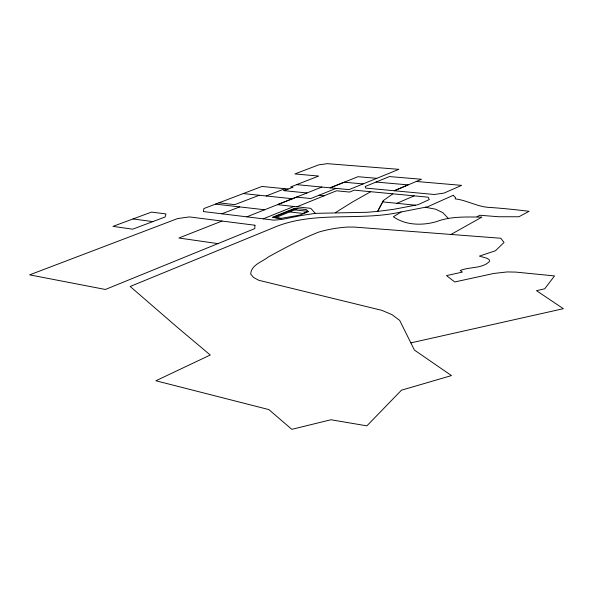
<?xml version="1.0" encoding="UTF-8"?>
<svg xmlns="http://www.w3.org/2000/svg" width="593" height="593" viewBox="0 0 593 593"><rect width="100%" height="100%" fill="white"/><g stroke="black" fill="none" stroke-linecap="round" stroke-linejoin="round"><path stroke-width="0.89" d="M383.449 200.508L377.63 211.412L393.633 209.322L418.05 204.689L429.243 199.574L428.198 197.195L392.848 193.815L383.449 200.508L377.63 211.412L367.104 212.287L315.306 213.354L301.555 215.459L281.912 219.447L273.951 220.144L203.406 211.553L203.896 208.551L261.965 186.447L288.146 189.041L283.839 190.642L306.952 192.962M335.26 212.754L352.42 202.028L370.707 191.709M477.046 216.727L479.796 215.259L498.787 216.749L518.897 216.756L529.089 211.308C515.443 209.655 501.886 208.21 488.135 207.342C476.742 206.401 466.609 200.226 455.209 198.87L455.55 197.432L454.053 196.409L453.541 195.179L427.62 206.794L401.172 211.96L393.374 216.749C405.649 225.451 422.438 225.703 436.463 221.641C450.873 216.111 466.735 217.016 481.894 217.097L450.643 234.643M382.7 201.887L396.88 203.31L414.144 195.853M376.073 182.044L408.154 184.89L394.241 190.746L421.497 179.264L389.445 176.566L365.199 186.491L365.673 188.077L434.209 194.489L444.031 193.088L461.591 185.372L416.271 181.458M295.699 208.41L273.366 217.446L280.993 218.365M275.397 217.69L297.73 208.632M336.038 188.396L310.784 198.544L296.574 197.084L277.48 204.667L310.791 208.351L315.306 213.354M263.233 218.839L293.891 206.483M296.878 206.801L336.483 190.798L349.566 192.065L354.273 190.145L392.848 193.815M246.829 216.838L321.858 187.04M221.99 221.048L178.893 238.008L217.905 243.627M296.611 184.638L349.032 189.634L398.896 169.331L327.292 163.661L318.663 164.876L294.862 173.942L318.708 176.054L290.614 186.973L293.075 187.21L283.839 190.642M266.19 195.979L284.877 188.722M221.878 213.799L239.668 206.898M259.297 195.253L234.761 204.644L218.928 202.836M152.831 221.612L165.099 216.979L165.958 213.932L151.511 212.101L112.952 226.37L132.684 229.18L152.831 221.612L133.032 218.943M410.853 342.88L563.35 308.694L536.487 290.666L544.708 288.806L554.529 275.923L515.806 272.098L507.23 271.935L493.754 273.462L454.735 281.971L446.492 275.597L462.384 272.083L460.212 270.549C469.233 266.591 481.709 268.948 489.232 261.706A17.39 5.278 -6.2 0 0 488.669 259.267L487.023 258.296L479.433 256.109L495.474 250.75L504.02 242.448L500.788 238.253L354.214 227.067L347.387 227.067A38.345 10.652 -7.9 0 0 318.515 232.167C301.148 239.001 284.722 248.067 268.325 256.954C262.18 261.995 251.262 264.678 250.691 274.07L253.559 277.435L258.696 280.252L381.84 310.347L392.032 314.653L399.689 320.398L414.425 350.078L451.473 375.591L401.461 390.194L366.882 425.848L330.961 419.755L291.823 429.339L268.851 409.585L155.885 380.758L210.27 355.014L176.662 326.75L130.178 286.471L272.283 228.201C313.067 210.115 358.698 221.612 401.172 211.96M376.807 178.323L357.987 176.707L330.175 187.84L344.214 182.214L363.064 183.919M318.864 195.282L324.082 195.809M396.88 203.31L415.374 205.2M243.271 193.57L292.401 198.737M294.699 209.863L307.9 211.353L302.838 213.436L289.636 211.916M215.563 204.118L264.626 209.766M425.27 207.239L435.603 209.181L442.875 212.694L448.071 218.165M254.938 225.236L254.797 228.594L105.384 289.473L29.65 274.863L177.529 218.595L189.389 216.912L254.938 225.236M308.204 211.694L299.976 215.074L280.8 218.394L272.224 217.364L294.669 208.291L306.351 209.596L308.204 211.694"/></g></svg>
